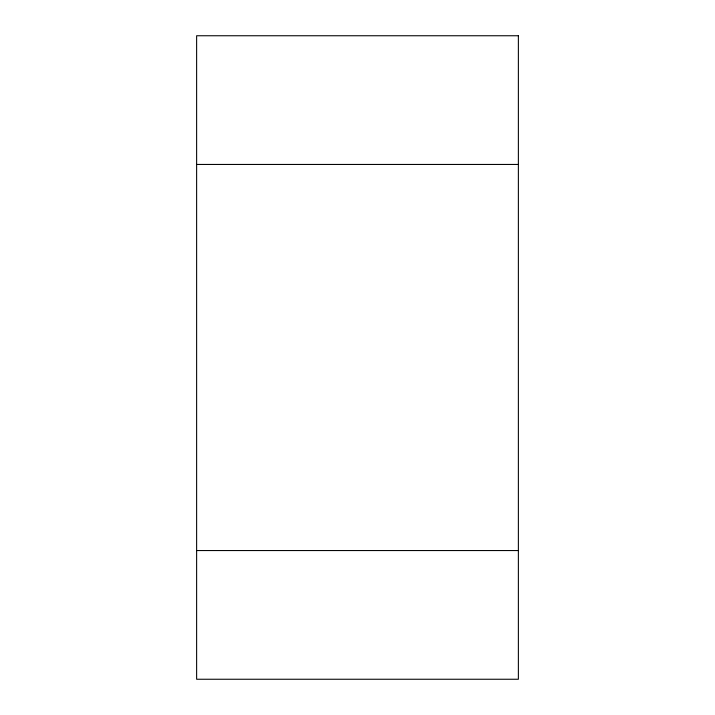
<?xml version="1.0" encoding="UTF-8"?>
<svg xmlns="http://www.w3.org/2000/svg" width="715" height="715" viewBox="0 0 715 715"><rect width="100%" height="100%" fill="white"/><g stroke="black" fill="none" stroke-linecap="round" stroke-linejoin="round"><path stroke-width="1.07" d="M196.625 164.45L518.375 164.45M196.625 550.55L518.375 550.55M518.375 35.75L196.625 35.75L196.625 679.25L518.375 679.25L518.375 35.75"/></g></svg>
